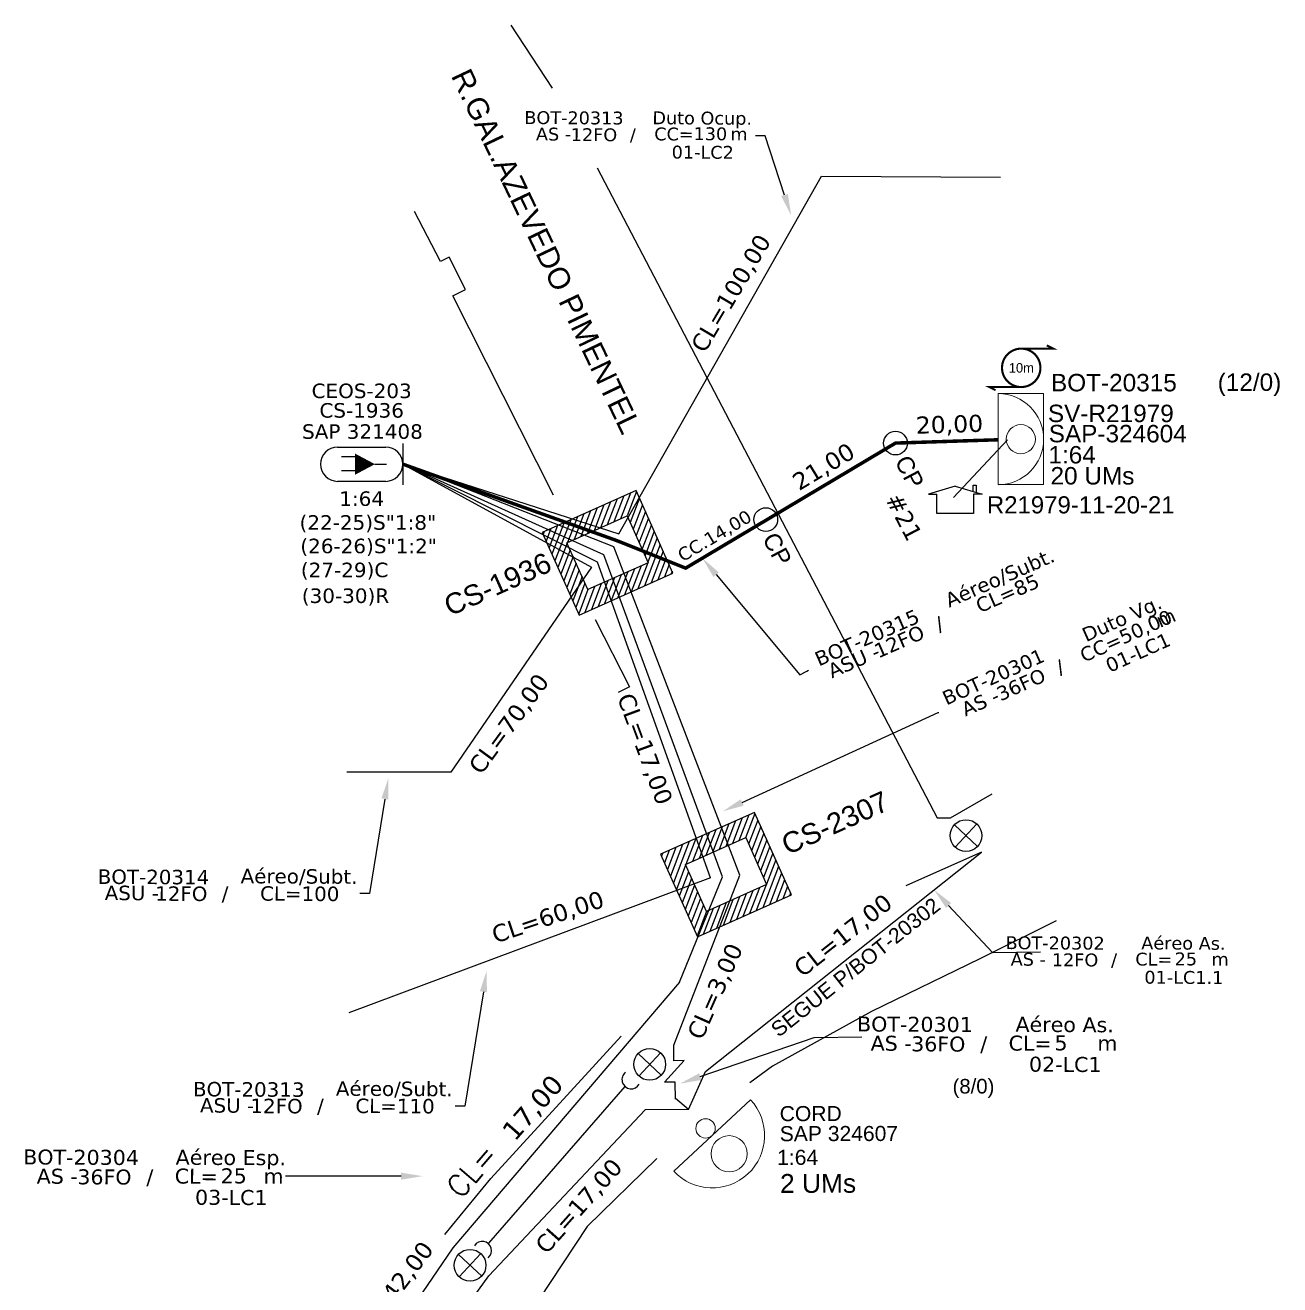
# Model space of a CAD drawing. Header units: metres. Extents: x -1286 to -445, y -500 to 94.
# Drawn here: x -786.7 to -642.8, y -342.2 to -197.7 of the extents above; entities that cross this region are included whole.
import ezdxf
from ezdxf import colors
from ezdxf.entities.mleader import LeaderData, LeaderLine
from ezdxf.enums import TextEntityAlignment as Align
from ezdxf.math import Vec2, Vec3

# ---------------------------------------------------------------- set-up
doc = ezdxf.new("R2010")
doc.units = ezdxf.units.M
for name, color, linetype in [('10.1-Caixas Subterrâneas', 5, 'Continuous'), ('20.4-CEOS', 1, 'Continuous'), ('CAP_A_INSTALAR', 1, 'Continuous'), ('CELULAS_GPON', 7, 'Continuous'), ('Folga', 1, 'Continuous'), ('label_cabos', 7, 'Continuous'), ('Legenda', 1, 'Continuous'), ('LOGRADOURO', 5, 'Continuous'), ('Meio Fio', 7, 'Continuous'), ('Subida Lateral', 5, 'Continuous')]:
    doc.layers.add(name, color=color, linetype=linetype)
for name, color, linetype, lineweight in [("20.0-LEGENDA DOS CDO'S", 1, 'Continuous', 0), ('20.2-CDO_POSTE', 1, 'Continuous', 5), ('20.6-CORDOALHA_SUPORTE', 7, 'Continuous', 25)]:
    doc.layers.add(name, color=color, linetype=linetype, lineweight=lineweight)
doc.layers.add('EXTRA', color=50, linetype='Continuous', plot=False)
doc.styles.add('ARIAL', font='arial.ttf')
doc.styles.add('ROMANS', font='romans.shx')
doc.styles.add('siredit', font='verdana.ttf')
doc.linetypes.add('FENCELINE1', pattern='A,0.25,-0.1,[133,ltypeshp.shx,S=0.1,R=0,X=-0.1,Y=0],-0.1,1', length=1.45)

# ---------------------------------------------------------------- blocks, each defined once
blk = doc.blocks.new('A$C07E14978')
at = {"layer": 'Folga', "color": 0, "const_width": 0.146}
blk.add_lwpolyline([(2.226, 2.915, 1.000012), (2.226, 0.281, 0.999978)], format="xyb", close=True, dxfattribs=at)
at = {"layer": 'Folga', "color": 0, "const_width": 0.137}
for points in [[(2.226, 2.915), (4.421, 2.915), (3.982, 3.135)], [(2.226, 0.281), (0.031, 0.281), (0.47, 0.061)]]:
    blk.add_lwpolyline(points, dxfattribs=at)
at = {"layer": 'Folga', "color": 0}
blk.add_text('10m', height=0.6586, dxfattribs=at).set_placement((1.376, 1.269))
blk = doc.blocks.new('CDOE_CT_POST_DESENHO')
at = {"color": 0}
blk.add_line((2.136, 0.393), (-2.114, 0.393), dxfattribs=at)
for centre, radius in [((0.011, 1.403), 0.733), ((0.011, 0), 0.393)]:
    blk.add_circle(centre, radius, dxfattribs=at)
blk.add_arc((0.011, 0.393), 2.125, 0, 180, dxfattribs=at)
blk = doc.blocks.new('*X73')
at = {"color": 0, "linetype": 'Continuous'}
for p, q in [((-1.25, 0.34099), (-0.49099, 1.1)), ((-1.25, 0.517767), (-0.667767, 1.1)), ((-1.25, 0.694544), (-0.844544, 1.1)), ((-1.25, 0.87132), (-1.02132, 1.1)), ((-1.25, 1.048097), (-1.198097, 1.1)), ((-0.789214, 0.625), (-0.314214, 1.1)), ((-0.612437, 0.625), (-0.137437, 1.1)), ((-0.43566, 0.625), (0.03934, 1.1)), ((-0.258883, 0.625), (0.216117, 1.1)), ((-0.082107, 0.625), (0.392893, 1.1)), ((0.09467, 0.625), (0.56967, 1.1)), ((0.271447, 0.625), (0.746447, 1.1)), ((0.448223, 0.625), (0.923223, 1.1)), ((0.625, 0.625), (1.1, 1.1)), ((0.801777, 0.625), (1.25, 1.073223)), ((0.8035, 0.449947), (1.25, 0.896447)), ((0.8035, 0.27317), (1.25, 0.71967)), ((-1.25, 0.164214), (-0.8035, 0.610714)), ((-1.25, -0.012563), (-0.8035, 0.433937)), ((0.8035, 0.096393), (1.25, 0.542893)), ((0.8035, -0.080383), (1.25, 0.366117)), ((-1.25, -0.18934), (-0.8035, 0.25716)), ((-1.25, -0.366117), (-0.8035, 0.080383)), ((0.8035, -0.25716), (1.25, 0.18934)), ((0.8035, -0.433937), (1.25, 0.012563)), ((-1.25, -0.542893), (-0.8035, -0.096393)), ((-1.25, -0.71967), (-0.8035, -0.27317)), ((0.8035, -0.610714), (1.25, -0.164214)), ((-1.25, -0.896447), (-0.8035, -0.449947)), ((0.49099, -1.1), (1.25, -0.34099)), ((0.667767, -1.1), (1.25, -0.517767)), ((-1.25, -1.073223), (-0.801777, -0.625)), ((-1.1, -1.1), (-0.625, -0.625)), ((-0.923223, -1.1), (-0.448223, -0.625)), ((-0.746447, -1.1), (-0.271447, -0.625)), ((-0.56967, -1.1), (-0.09467, -0.625)), ((-0.392893, -1.1), (0.082107, -0.625)), ((-0.216117, -1.1), (0.258883, -0.625)), ((-0.03934, -1.1), (0.43566, -0.625)), ((0.137437, -1.1), (0.612437, -0.625)), ((0.314214, -1.1), (0.789214, -0.625)), ((0.844544, -1.1), (1.25, -0.694544)), ((1.02132, -1.1), (1.25, -0.87132)), ((1.198097, -1.1), (1.25, -1.048097))]:
    blk.add_line(p, q, dxfattribs=at)
blk = doc.blocks.new('MANHOLE_MQ')
at = {"color": 0, "linetype": 'Continuous'}
for p, q in [((0.00000623, 0.00000569), (-0.00000627, 0.00000569)), ((-0.00000627, 0.00000569), (-0.00000627, -0.00000531)), ((0.00000623, -0.00000531), (0.00000623, 0.00000569)), ((-0.00000404, 0.00000331), (0.00000399, 0.00000331)), ((-0.00000404, -0.00000294), (-0.00000404, 0.00000331)), ((0.00000399, 0.00000331), (0.00000399, -0.00000294)), ((0.00000399, -0.00000294), (-0.00000404, -0.00000294)), ((0.00000399, -0.00000294), (0.00000399, -0.00000294)), ((-0.00000627, -0.00000531), (0.00000623, -0.00000531))]:
    blk.add_line(p, q, dxfattribs=at)
at = {"color": 0, "linetype": 'Continuous', "xscale": 5e-06, "yscale": 5e-06, "zscale": 1e-05}
blk.add_blockref('*X73', (-0.00000002, 0.00000019), dxfattribs=at)
blk = doc.blocks.new('Inst CB DT VG CFOA-SM-AS-80-TS-36')
at = {"layer": 'label_cabos', "color": 0, "style": 'siredit'}
for tag, flags, p in [('ID_ATIVIDADE', 3, (1.314, 2.672)), ('FATOR', 1, (11.56, 2.551))]:
    blk.add_attdef(tag, text='', height=1, rotation=359.69001, dxfattribs=dict(at, flags=flags)).set_placement(p, align=Align.MIDDLE_CENTER)
for tag, p in [('DESTINO_CABO', (3.131, 1.262)), ('TIPO_CABO', (13.108, 1.245)), ('TIPO_CABO', (1.762, -0.005)), ('CABO', (4.686, -0.052)), ('/', (7.714, -0.052)), ('LANCE', (10.909, 0.002)), ('UND', (15.964, 0.002)), ('FID', (13.148, -1.414))]:
    blk.add_attdef(tag, text='', height=1, rotation=359.69001, dxfattribs=at).set_placement(p, align=Align.MIDDLE_CENTER)
blk.add_attdef('QTDE', (12.429, -0.475), '', height=1, rotation=359.69001, dxfattribs=at)
blk = doc.blocks.new('Inst CB AS CFOA-SM-AS-80-TS-36')
at = {"layer": 'label_cabos', "color": 0, "style": 'siredit'}
for tag, flags, p in [('ID_ATIVIDADE', 3, (1.314, 2.672)), ('FATOR', 1, (11.56, 2.551))]:
    blk.add_attdef(tag, text='', height=1, rotation=359.69001, dxfattribs=dict(at, flags=flags)).set_placement(p, align=Align.MIDDLE_CENTER)
for tag, p in [('DESTINO_CABO', (3.131, 1.262)), ('TIPO_CABO', (13.108, 1.245)), ('TIPO_CABO', (1.762, -0.005)), ('CABO', (4.686, -0.052)), ('/', (7.714, -0.052)), ('LANCE', (10.809, 0.002)), ('UND', (15.964, 0.002)), ('FID', (13.148, -1.414))]:
    blk.add_attdef(tag, text='', height=1, rotation=359.69001, dxfattribs=at).set_placement(p, align=Align.MIDDLE_CENTER)
blk.add_attdef('QTDE', (12.429, -0.475), '', height=1, rotation=359.69001, dxfattribs=at)
blk = doc.blocks.new('Inst CB ESP CFOA-SM-AS-80-TS-36')
at = {"layer": 'label_cabos', "color": 0, "style": 'siredit'}
for tag, flags, p in [('ID_ATIVIDADE', 3, (1.314, 2.672)), ('FATOR', 1, (11.56, 2.551))]:
    blk.add_attdef(tag, text='', height=1, rotation=359.69001, dxfattribs=dict(at, flags=flags)).set_placement(p, align=Align.MIDDLE_CENTER)
for tag, p in [('DESTINO_CABO', (3.131, 1.262)), ('TIPO_CABO', (13.108, 1.245)), ('TIPO_CABO', (1.762, -0.005)), ('CABO', (4.686, -0.052)), ('/', (7.714, -0.052)), ('LANCE', (10.809, 0.002)), ('UND', (15.964, 0.002)), ('FID', (13.148, -1.414))]:
    blk.add_attdef(tag, text='', height=1, rotation=359.69001, dxfattribs=at).set_placement(p, align=Align.MIDDLE_CENTER)
blk.add_attdef('QTDE', (12.429, -0.475), '', height=1, rotation=359.69001, dxfattribs=at)
blk = doc.blocks.new('Inst CB AS CFOA-SM-AS-120-S-12 A')
at = {"layer": 'label_cabos', "color": 0, "style": 'siredit'}
for tag, flags, p in [('ID_ATIVIDADE', 3, (1.314, 2.672)), ('FATOR', 1, (11.56, 2.551))]:
    blk.add_attdef(tag, text='', height=1, rotation=359.69001, dxfattribs=dict(at, flags=flags)).set_placement(p, align=Align.MIDDLE_CENTER)
for tag, p in [('DESTINO_CABO', (3.131, 1.262)), ('TIPO_CABO', (13.108, 1.245)), ('TIPO_CABO', (1.262, -0.005)), ('CABO', (4.686, -0.052)), ('/', (7.714, -0.052)), ('LANCE', (10.809, 0.002)), ('UND', (15.964, 0.002)), ('FID', (13.148, -1.414))]:
    blk.add_attdef(tag, text='', height=1, rotation=359.69001, dxfattribs=at).set_placement(p, align=Align.MIDDLE_CENTER)
blk.add_attdef('QTDE', (12.429, -0.475), '', height=1, rotation=359.69001, dxfattribs=at)
blk = doc.blocks.new('LEGENDA DOS CABOS')
at = {"layer": 'EXTRA', "color": 0, "style": 'siredit'}
for tag, p in [('ID', (4.601, 0.974)), ('XX', (9.03, 0.974))]:
    blk.add_attdef(tag, text='', height=0.48, rotation=359.69001, dxfattribs=at).set_placement(p, align=Align.MIDDLE_CENTER)
at = {"layer": 'Legenda', "color": 0, "style": 'siredit'}
for tag, p in [('TIPO_CABO', (1.314, -0.005)), ('CABO', (4.686, -0.052)), ('/', (6.809, -0.052)), ('METROS', (10.034, -0.052))]:
    blk.add_attdef(tag, text='', height=0.8, rotation=359.69001, dxfattribs=at).set_placement(p, align=Align.MIDDLE_CENTER)
blk = doc.blocks.new('Inst CB DT OCUP CFOA-SM-AS-80-TS-24')
at = {"layer": 'label_cabos', "color": 0, "style": 'siredit'}
for tag, flags, p in [('ID_ATIVIDADE', 3, (1.314, 2.672)), ('FATOR', 1, (11.56, 2.551))]:
    blk.add_attdef(tag, text='', height=1, rotation=359.69001, dxfattribs=dict(at, flags=flags)).set_placement(p, align=Align.MIDDLE_CENTER)
for tag, p in [('DESTINO_CABO', (3.131, 1.262)), ('TIPO_CABO', (13.108, 1.245)), ('TIPO_CABO', (1.762, -0.005)), ('CABO', (4.686, -0.052)), ('/', (7.714, -0.052)), ('LANCE', (10.909, 0.002)), ('UND', (15.964, 0.002)), ('FID', (13.148, -1.414))]:
    blk.add_attdef(tag, text='', height=1, rotation=359.69001, dxfattribs=at).set_placement(p, align=Align.MIDDLE_CENTER)
blk.add_attdef('QTDE', (12.429, -0.475), '', height=1, rotation=359.69001, dxfattribs=at)

msp = doc.modelspace()

# ---------------------------------------------------------------- linework, layer by layer
for p, q in [((-680.02, -250.59), (-683.09, -251.49)), ((-683.09, -251.49), (-682.13, -251.49)), ((-682.12, -253.7), (-682.12, -251.5)), ((-680.02, -250.59), (-676.94, -251.49)), ((-677.95, -250.46), (-677.63, -250.46)), ((-677.95, -251.18), (-677.95, -250.46)), ((-676.94, -251.49), (-677.91, -251.49)), ((-677.91, -251.49), (-677.91, -253.7)), ((-677.63, -250.46), (-677.63, -251.28)), ((-677.91, -253.7), (-682.12, -253.7))]:
    msp.add_line(p, q)
at = {"color": 1}
for p, q in [((-680.11, -289.43), (-677.45, -291.91)), ((-677.54, -289.34), (-680.02, -292)), ((-716.4, -315.7), (-713.75, -318.18)), ((-713.83, -315.61), (-716.31, -318.27)), ((-737.01, -338.74), (-734.36, -341.22)), ((-734.45, -338.65), (-736.93, -341.31))]:
    msp.add_line(p, q, dxfattribs=at)
at = {"color": 1, "lineweight": 18}
msp.add_lwpolyline([(-669.88, -250.4), (-669.87, -239.95), (-675.1, -239.95), (-675.1, -250.4)], close=True, dxfattribs=at)
at = {"color": 4}
msp.add_lwpolyline([(-680.21, -251.89), (-674.01, -245.25)], dxfattribs=at)
at = {"color": 1, "lineweight": 18}
msp.add_circle((-672.49, -245.18), 1.67, dxfattribs=at)
at = {"color": 1}
for centre in [(-678.78, -290.67), (-715.07, -316.94), (-735.69, -339.98)]:
    msp.add_circle(centre, 1.82, dxfattribs=at)
at = {"color": 1, "lineweight": 18}
msp.add_arc((-675.1, -245.18), 5.23, 269.9724, 89.9724, dxfattribs=at)
at = {"layer": '10.1-Caixas Subterrâneas'}
for centre in [(-686.87, -245.63), (-701.76, -254.41)]:
    msp.add_circle(centre, 1.36, dxfattribs=at)
at = {"layer": '20.4-CEOS', "color": 5}
for p, q in [((-750.89, -246.08), (-745.37, -246.08)), ((-745.37, -250.02), (-750.89, -250.02))]:
    msp.add_line(p, q, dxfattribs=at)
for points in [[(-743.4, -245.67), (-743.4, -250.42)], [(-748.78, -247.19), (-750.46, -247.19)], [(-746.61, -248.05), (-745.28, -248.05)], [(-748.78, -248.83), (-750.46, -248.83)]]:
    msp.add_lwpolyline(points, dxfattribs=at)
msp.add_lwpolyline([(-746.61, -248.05, 0, 2.43, 0), (-748.89, -248.05, 2.43, 2.43, 0)], format="xyseb", dxfattribs=at)
for centre, start, end in [((-750.89, -248.05), 90, 270), ((-745.37, -248.05), 270, 90)]:
    msp.add_arc(centre, 1.97, start, end, dxfattribs=at)
at = {"layer": '20.6-CORDOALHA_SUPORTE'}
for points in [[(-717.84, -317.84, 1.231752), (-716.27, -319.2)], [(-733.62, -339.13, 1.175511), (-735.18, -337.74)]]:
    msp.add_lwpolyline(points, format="xyb", dxfattribs=at)
msp.add_lwpolyline([(-733.52, -337.45), (-717.9, -319.49)], dxfattribs=at)
at = {"layer": 'CAP_A_INSTALAR', "color": 7, "linetype": 'FENCELINE1', "ltscale": 3}
for points in [[(-743.4, -248.05), (-718.61, -256.06), (-695.35, -215.01), (-674.82, -215.12)], [(-743.4, -248.05), (-721.74, -259.88), (-737.89, -283.39), (-749.83, -283.38)], [(-706.74, -295.4), (-720.33, -258.47), (-743.4, -248.05)], [(-708.1, -295.54), (-721.06, -259.31), (-743.4, -248.05)], [(-712.31, -314.73), (-704.72, -295.23), (-719.21, -257.52), (-743.04, -248.18)], [(-708.66, -317.74), (-677, -292.57), (-685.67, -296.45)], [(-708.1, -295.54), (-749.59, -311)], [(-711.64, -307.5), (-706.74, -295.4)], [(-711.64, -307.5), (-737.66, -337.99), (-748.07, -353.25), (-697.41, -356.24)], [(-710.61, -322.12), (-712.11, -320.86)], [(-715.6, -322.16), (-733.52, -341.21)], [(-710.61, -322.12), (-715.6, -322.16)]]:
    msp.add_lwpolyline(points, dxfattribs=at)
at = {"layer": 'CAP_A_INSTALAR', "color": 1, "linetype": 'FENCELINE1', "ltscale": 3, "const_width": 0.4}
msp.add_lwpolyline([(-675.07, -245.25), (-686.87, -245.63), (-710.95, -259.98), (-718.91, -256.8), (-743.4, -248.05)], dxfattribs=at)
at = {"layer": 'CAP_A_INSTALAR', "color": 7, "linetype": 'FENCELINE1', "ltscale": 5}
for points in [[(-710.61, -322.12), (-708.66, -317.74)], [(-749.55, -374.02), (-752.8, -367.97), (-743.97, -355.91), (-743.5, -358.7), (-736.9, -349.57), (-740.36, -350.63), (-733.52, -341.21)]]:
    msp.add_lwpolyline(points, dxfattribs=at)
at = {"layer": 'Meio Fio'}
for points in [[(-731.01, -197.67), (-726.27, -204.89)], [(-721.12, -214.06), (-682.08, -288.62), (-680.55, -288.62), (-675.76, -285.88)], [(-726.12, -251.61), (-737.67, -228.73), (-736.21, -227.99), (-738.09, -224.29), (-739.1, -224.8), (-742.05, -219.04)], [(-721.33, -265.89), (-717.39, -273.61), (-718.68, -274.26)], [(-668.44, -300.47), (-677.18, -304.82), (-689.61, -310.88), (-700.99, -317.12), (-703.57, -319.05)], [(-738.57, -336.47), (-733.31, -330.03), (-718.35, -313.68)], [(-714.27, -327.75), (-722.24, -335.53)], [(-722.24, -335.53), (-741.67, -364.97)]]:
    msp.add_lwpolyline(points, dxfattribs=at)
at = {"layer": 'Subida Lateral', "color": 7}
msp.add_lwpolyline([(-712.1, -320.94), (-712.16, -318.98), (-713.37, -318.98), (-711.11, -316.47), (-712.29, -316.52), (-712.31, -314.73)], dxfattribs=at)

# ---------------------------------------------------------------- block references
at = {"color": 0, "lineweight": 0}
ref = msp.add_blockref('Inst CB AS CFOA-SM-AS-120-S-12 A', (-673.17, -304.86), dxfattribs=dict(at, xscale=1.475436406189821, yscale=1.475436406189821, zscale=1.475436406189821))
ref.add_attrib('DESTINO_CABO', 'BOT-20302', dxfattribs={"layer": 'label_cabos', "color": 0, "height": 1.475, "rotation": 359.69, "style": 'siredit'}).set_placement((-668.55, -303), align=Align.MIDDLE_CENTER)
ref.add_attrib('CABO', '12FO', dxfattribs={"layer": 'label_cabos', "color": 0, "height": 1.475, "rotation": 359.69, "style": 'siredit'}).set_placement((-666.26, -304.94), align=Align.MIDDLE_CENTER)
ref.add_attrib('TIPO_CABO', 'Aéreo As.', dxfattribs={"layer": 'label_cabos', "color": 0, "height": 1.475, "rotation": 359.69, "style": 'siredit'}).set_placement((-653.83, -303.02), align=Align.MIDDLE_CENTER)
ref.add_attrib('/', '/', dxfattribs={"layer": 'label_cabos', "color": 0, "height": 1.48, "rotation": 359.69, "style": 'siredit'}).set_placement((-661.79, -304.94), align=Align.MIDDLE_CENTER)
ref.add_attrib('TIPO_CABO', 'AS - ', dxfattribs={"layer": 'label_cabos', "color": 0, "height": 1.475, "rotation": 359.69, "style": 'siredit'}).set_placement((-671.31, -304.87), align=Align.MIDDLE_CENTER)
ref.add_attrib('FID', '01-LC1.1', dxfattribs={"layer": 'label_cabos', "color": 0, "height": 1.475, "rotation": 359.69, "style": 'siredit'}).set_placement((-653.78, -306.95), align=Align.MIDDLE_CENTER)
ref.add_attrib('LANCE', 'CL=', dxfattribs={"layer": 'label_cabos', "color": 0, "height": 1.475, "rotation": 359.69, "style": 'siredit'}).set_placement((-657.23, -304.86), align=Align.MIDDLE_CENTER)
ref.add_attrib('QTDE', '25', (-654.84, -305.56), dxfattribs={"layer": 'label_cabos', "color": 0, "height": 1.475, "rotation": 359.69, "style": 'siredit'})
ref.add_attrib('UND', 'm', dxfattribs={"layer": 'label_cabos', "color": 0, "height": 1.48, "rotation": 359.69, "style": 'siredit'}).set_placement((-649.62, -304.86), align=Align.MIDDLE_CENTER)
at = {"layer": '10.1-Caixas Subterrâneas', "color": 30, "xscale": 943652.3997541745, "yscale": 943652.3997541746, "zscale": 943652.3997541746, "rotation": 204.0747393551157}
for p in [(-720, -258.06), (-706.41, -295)]:
    msp.add_blockref('MANHOLE_MQ', p, dxfattribs=at)
at = {"layer": '20.2-CDO_POSTE', "color": 7, "xscale": -2.832837899884455, "yscale": 2.832837899884455, "zscale": 2.832837899884455, "rotation": 222.9830390450754}
msp.add_blockref('CDOE_CT_POST_DESENHO', (-708.69, -324.3), dxfattribs=at)
at = {"layer": 'Folga', "xscale": 1.674521900795942, "yscale": 1.674521900795942, "zscale": 1.674521900795942}
msp.add_blockref('A$C07E14978', (-676.17, -239.67), dxfattribs=at)
at = {"layer": 'label_cabos', "color": 0, "lineweight": 0}
ref = msp.add_blockref('Inst CB DT OCUP CFOA-SM-AS-80-TS-24', (-728.39, -210.16), dxfattribs=dict(at, xscale=1.475436406189821, yscale=1.475436406189821, zscale=1.475436406189821))
ref.add_attrib('DESTINO_CABO', 'BOT-20313', dxfattribs={"color": 0, "height": 1.475, "rotation": 359.69, "style": 'siredit'}).set_placement((-723.77, -208.3), align=Align.MIDDLE_CENTER)
ref.add_attrib('CABO', '12FO', dxfattribs={"color": 0, "height": 1.475, "rotation": 359.69, "style": 'siredit'}).set_placement((-721.47, -210.24), align=Align.MIDDLE_CENTER)
ref.add_attrib('TIPO_CABO', 'Duto Ocup.', dxfattribs={"color": 0, "height": 1.475, "rotation": 359.69, "style": 'siredit'}).set_placement((-709.05, -208.33), align=Align.MIDDLE_CENTER)
ref.add_attrib('/', '/', dxfattribs={"color": 0, "height": 1.48, "rotation": 359.69, "style": 'siredit'}).set_placement((-717.01, -210.24), align=Align.MIDDLE_CENTER)
ref.add_attrib('TIPO_CABO', 'AS - ', dxfattribs={"color": 0, "height": 1.475, "rotation": 359.69, "style": 'siredit'}).set_placement((-725.79, -210.17), align=Align.MIDDLE_CENTER)
ref.add_attrib('FID', '01-LC2', dxfattribs={"color": 0, "height": 1.475, "rotation": 359.69, "style": 'siredit'}).set_placement((-708.99, -212.25), align=Align.MIDDLE_CENTER)
ref.add_attrib('LANCE', 'CC=', dxfattribs={"color": 0, "height": 1.475, "rotation": 359.69, "style": 'siredit'}).set_placement((-712.29, -210.16), align=Align.MIDDLE_CENTER)
ref.add_attrib('QTDE', '130', (-710.05, -210.86), dxfattribs={"color": 0, "height": 1.475, "rotation": 359.69, "style": 'siredit'})
ref.add_attrib('UND', 'm', dxfattribs={"color": 0, "height": 1.48, "rotation": 359.69, "style": 'siredit'}).set_placement((-704.83, -210.16), align=Align.MIDDLE_CENTER)
ref = msp.add_blockref('LEGENDA DOS CABOS', (-695.46, -273.28), dxfattribs=dict(at, xscale=1.65889068284065, yscale=1.65889068284065, zscale=1.65889068284065, rotation=24))
ref.add_attrib('ID', 'BOT-20315', dxfattribs={"color": 0, "height": 1.659, "rotation": 23.69, "style": 'siredit'}).set_placement((-690.14, -267.95), align=Align.MIDDLE_CENTER)
ref.add_attrib('CABO', '12FO', dxfattribs={"color": 0, "height": 1.659, "rotation": 23.69, "style": 'siredit'}).set_placement((-686.44, -268.4), align=Align.MIDDLE_CENTER)
ref.add_attrib('METROS', 'CL=85', dxfattribs={"color": 0, "height": 1.659, "rotation": 23.69, "style": 'siredit'}).set_placement((-674.02, -262.87), align=Align.MIDDLE_CENTER)
ref.add_attrib('XX', 'Aéreo/Subt.', dxfattribs={"color": 0, "height": 1.6589, "rotation": 23.69, "style": 'siredit'}).set_placement((-674.91, -261.09), align=Align.MIDDLE_CENTER)
ref.add_attrib('/', '/', dxfattribs={"color": 0, "height": 1.66, "rotation": 23.69, "style": 'siredit'}).set_placement((-681.85, -266.36), align=Align.MIDDLE_CENTER)
ref.add_attrib('TIPO_CABO', 'ASU -', dxfattribs={"color": 0, "height": 1.659, "rotation": 23.69, "style": 'siredit'}).set_placement((-691.66, -270.64), align=Align.MIDDLE_CENTER)
ref = msp.add_blockref('Inst CB DT VG CFOA-SM-AS-80-TS-36', (-679.43, -276.42), dxfattribs=dict(at, xscale=1.622980046808802, yscale=1.622980046808802, zscale=1.622980046808802, rotation=24.47484141950953))
ref.add_attrib('DESTINO_CABO', 'BOT-20301', dxfattribs={"color": 0, "height": 1.623, "rotation": 24.1648, "style": 'siredit'}).set_placement((-675.65, -272.45), align=Align.MIDDLE_CENTER)
ref.add_attrib('CABO', '36FO', dxfattribs={"color": 0, "height": 1.623, "rotation": 24.1648, "style": 'siredit'}).set_placement((-672.47, -273.34), align=Align.MIDDLE_CENTER)
ref.add_attrib('TIPO_CABO', 'Duto Vg.', dxfattribs={"color": 0, "height": 1.623, "rotation": 24.1648, "style": 'siredit'}).set_placement((-660.9, -265.76), align=Align.MIDDLE_CENTER)
ref.add_attrib('/', '/', dxfattribs={"color": 0, "height": 1.62, "rotation": 24.1648, "style": 'siredit'}).set_placement((-668, -271.31), align=Align.MIDDLE_CENTER)
ref.add_attrib('TIPO_CABO', 'AS - ', dxfattribs={"color": 0, "height": 1.623, "rotation": 24.1648, "style": 'siredit'}).set_placement((-676.82, -275.24), align=Align.MIDDLE_CENTER)
ref.add_attrib('FID', '01-LC1', dxfattribs={"color": 0, "height": 1.623, "rotation": 24.1648, "style": 'siredit'}).set_placement((-659.05, -269.66), align=Align.MIDDLE_CENTER)
ref.add_attrib('LANCE', 'CC=', dxfattribs={"color": 0, "height": 1.623, "rotation": 24.1648, "style": 'siredit'}).set_placement((-663.31, -269.08), align=Align.MIDDLE_CENTER)
ref.add_attrib('QTDE', '50,00', (-660.75, -268.76), dxfattribs={"color": 0, "height": 1.623, "rotation": 24.1648, "style": 'siredit'})
ref.add_attrib('UND', 'm', dxfattribs={"color": 0, "height": 1.62, "rotation": 24.1648, "style": 'siredit'}).set_placement((-655.85, -265.68), align=Align.MIDDLE_CENTER)
ref = msp.add_blockref('LEGENDA DOS CABOS', (-779.06, -298.13), dxfattribs=dict(at, xscale=1.65889068284065, yscale=1.65889068284065, zscale=1.65889068284065))
ref.add_attrib('ID', 'BOT-20314', dxfattribs={"color": 0, "height": 1.659, "rotation": 359.69, "style": 'siredit'}).set_placement((-772.02, -295.42), align=Align.MIDDLE_CENTER)
ref.add_attrib('CABO', '12FO', dxfattribs={"color": 0, "height": 1.659, "rotation": 359.69, "style": 'siredit'}).set_placement((-768.83, -297.34), align=Align.MIDDLE_CENTER)
ref.add_attrib('METROS', 'CL=100', dxfattribs={"color": 0, "height": 1.659, "rotation": 359.69, "style": 'siredit'}).set_placement((-755.24, -297.34), align=Align.MIDDLE_CENTER)
ref.add_attrib('XX', 'Aéreo/Subt.', dxfattribs={"color": 0, "height": 1.6589, "rotation": 359.69, "style": 'siredit'}).set_placement((-755.32, -295.35), align=Align.MIDDLE_CENTER)
ref.add_attrib('/', '/', dxfattribs={"color": 0, "height": 1.66, "rotation": 359.69, "style": 'siredit'}).set_placement((-763.81, -297.34), align=Align.MIDDLE_CENTER)
ref.add_attrib('TIPO_CABO', 'ASU -', dxfattribs={"color": 0, "height": 1.659, "rotation": 359.69, "style": 'siredit'}).set_placement((-774.51, -297.26), align=Align.MIDDLE_CENTER)
ref = msp.add_blockref('Inst CB AS CFOA-SM-AS-80-TS-36', (-690.03, -314.5), dxfattribs=dict(at, xscale=1.721342473888124, yscale=1.721342473888124, zscale=1.721342473888124))
ref.add_attrib('DESTINO_CABO', 'BOT-20301', dxfattribs={"color": 0, "height": 1.721, "rotation": 359.69, "style": 'siredit'}).set_placement((-684.64, -312.33), align=Align.MIDDLE_CENTER)
ref.add_attrib('TIPO_CABO', 'Aéreo As.', dxfattribs={"color": 0, "height": 1.721, "rotation": 359.69, "style": 'siredit'}).set_placement((-667.46, -312.36), align=Align.MIDDLE_CENTER)
ref.add_attrib('CABO', '36FO', dxfattribs={"color": 0, "height": 1.721, "rotation": 359.69, "style": 'siredit'}).set_placement((-681.96, -314.59), align=Align.MIDDLE_CENTER)
ref.add_attrib('/', '/', dxfattribs={"color": 0, "height": 1.72, "rotation": 359.69, "style": 'siredit'}).set_placement((-676.75, -314.59), align=Align.MIDDLE_CENTER)
ref.add_attrib('TIPO_CABO', 'AS - ', dxfattribs={"color": 0, "height": 1.721, "rotation": 359.69, "style": 'siredit'}).set_placement((-686.99, -314.51), align=Align.MIDDLE_CENTER)
ref.add_attrib('FID', '02-LC1', dxfattribs={"color": 0, "height": 1.721, "rotation": 359.69, "style": 'siredit'}).set_placement((-667.39, -316.93), align=Align.MIDDLE_CENTER)
ref.add_attrib('LANCE', 'CL=', dxfattribs={"color": 0, "height": 1.721, "rotation": 359.69, "style": 'siredit'}).set_placement((-671.42, -314.5), align=Align.MIDDLE_CENTER)
ref.add_attrib('QTDE', '5', (-668.63, -315.32), dxfattribs={"color": 0, "height": 1.72, "rotation": 359.69, "style": 'siredit'})
ref.add_attrib('UND', 'm', dxfattribs={"color": 0, "height": 1.72, "rotation": 359.69, "style": 'siredit'}).set_placement((-662.55, -314.5), align=Align.MIDDLE_CENTER)
ref = msp.add_blockref('LEGENDA DOS CABOS', (-768.12, -322.5), dxfattribs=dict(at, xscale=1.65889068284065, yscale=1.65889068284065, zscale=1.65889068284065))
ref.add_attrib('ID', 'BOT-20313', dxfattribs={"color": 0, "height": 1.659, "rotation": 359.69, "style": 'siredit'}).set_placement((-761.09, -319.8), align=Align.MIDDLE_CENTER)
ref.add_attrib('CABO', '12FO', dxfattribs={"color": 0, "height": 1.659, "rotation": 359.69, "style": 'siredit'}).set_placement((-757.9, -321.71), align=Align.MIDDLE_CENTER)
ref.add_attrib('METROS', 'CL=110', dxfattribs={"color": 0, "height": 1.659, "rotation": 359.69, "style": 'siredit'}).set_placement((-744.3, -321.71), align=Align.MIDDLE_CENTER)
ref.add_attrib('XX', 'Aéreo/Subt.', dxfattribs={"color": 0, "height": 1.6589, "rotation": 359.69, "style": 'siredit'}).set_placement((-744.39, -319.73), align=Align.MIDDLE_CENTER)
ref.add_attrib('/', '/', dxfattribs={"color": 0, "height": 1.66, "rotation": 359.69, "style": 'siredit'}).set_placement((-752.87, -321.71), align=Align.MIDDLE_CENTER)
ref.add_attrib('TIPO_CABO', 'ASU -', dxfattribs={"color": 0, "height": 1.659, "rotation": 359.69, "style": 'siredit'}).set_placement((-763.58, -321.64), align=Align.MIDDLE_CENTER)
ref = msp.add_blockref('Inst CB ESP CFOA-SM-AS-80-TS-36', (-785.72, -329.76), dxfattribs=dict(at, xscale=1.721342473888124, yscale=1.721342473888124, zscale=1.721342473888124))
ref.add_attrib('DESTINO_CABO', 'BOT-20304', dxfattribs={"color": 0, "height": 1.721, "rotation": 359.69, "style": 'siredit'}).set_placement((-780.33, -327.59), align=Align.MIDDLE_CENTER)
ref.add_attrib('TIPO_CABO', 'Aéreo Esp.', dxfattribs={"color": 0, "height": 1.721, "rotation": 359.69, "style": 'siredit'}).set_placement((-763.15, -327.62), align=Align.MIDDLE_CENTER)
ref.add_attrib('CABO', '36FO', dxfattribs={"color": 0, "height": 1.721, "rotation": 359.69, "style": 'siredit'}).set_placement((-777.65, -329.85), align=Align.MIDDLE_CENTER)
ref.add_attrib('/', '/', dxfattribs={"color": 0, "height": 1.72, "rotation": 359.69, "style": 'siredit'}).set_placement((-772.44, -329.85), align=Align.MIDDLE_CENTER)
ref.add_attrib('TIPO_CABO', 'AS - ', dxfattribs={"color": 0, "height": 1.721, "rotation": 359.69, "style": 'siredit'}).set_placement((-782.69, -329.77), align=Align.MIDDLE_CENTER)
ref.add_attrib('FID', '03-LC1', dxfattribs={"color": 0, "height": 1.721, "rotation": 359.69, "style": 'siredit'}).set_placement((-763.09, -332.2), align=Align.MIDDLE_CENTER)
ref.add_attrib('LANCE', 'CL=', dxfattribs={"color": 0, "height": 1.721, "rotation": 359.69, "style": 'siredit'}).set_placement((-767.11, -329.76), align=Align.MIDDLE_CENTER)
ref.add_attrib('QTDE', '25', (-764.32, -330.58), dxfattribs={"color": 0, "height": 1.721, "rotation": 359.69, "style": 'siredit'})
ref.add_attrib('UND', 'm', dxfattribs={"color": 0, "height": 1.72, "rotation": 359.69, "style": 'siredit'}).set_placement((-758.24, -329.76), align=Align.MIDDLE_CENTER)

# ---------------------------------------------------------------- texts
at = {"color": 5, "style": 'ARIAL'}
msp.add_text('CP', height=1.967, rotation=297.6429, dxfattribs=at).set_placement((-687.01, -247.71))
at = {"color": 7, "style": 'ARIAL'}
msp.add_text('R21979-11-20-21', height=1.9672, dxfattribs=at).set_placement((-676.38, -253.7))
at = {"color": 5, "style": 'ARIAL'}
msp.add_text('CP', height=1.967, rotation=297.6429, dxfattribs=at).set_placement((-700.44, -257.8), align=Align.MIDDLE_CENTER)
at = {"layer": '10.1-Caixas Subterrâneas', "color": 30, "style": 'ARIAL'}
for s, p in [('CS-1936', (-738, -265.54)), ('CS-2307', (-699.27, -292.94))]:
    msp.add_text(s, height=2.361, rotation=24.0747, dxfattribs=at).set_placement(p)
at = {"layer": "20.0-LEGENDA DOS CDO'S", "color": 1, "style": 'ARIAL'}
for s, p in [('BOT-20315', (-669.03, -239.69)), ('SV-R21979', (-669.38, -243.22)), ('SAP-324604', (-669.29, -245.54)), ('1:64', (-669.32, -247.97)), ('20 UMs', (-669.08, -250.38))]:
    msp.add_text(s, height=2, rotation=359.9724, dxfattribs=at).set_placement(p)
msp.add_text('          (12/0)', height=2, rotation=359.9724, dxfattribs=at).set_placement((-650.13, -239.64), align=Align.CENTER)
at = {"layer": "20.0-LEGENDA DOS CDO'S", "color": 7, "style": 'ARIAL'}
msp.add_text('SEGUE P/BOT-20302', height=1.7312, rotation=38.4909, dxfattribs=at).set_placement((-691.46, -305.78), align=Align.MIDDLE_CENTER)
at = {"layer": "20.0-LEGENDA DOS CDO'S", "style": 'ARIAL'}
msp.add_text('(8/0)', height=1.671, rotation=0.118, dxfattribs=at).set_placement((-675.52, -320.77), align=Align.BOTTOM_RIGHT)
at = {"layer": "20.0-LEGENDA DOS CDO'S", "color": 7, "style": 'ARIAL'}
for s, height, p in [('CORD', 1.731, (-700.16, -323.45)), ('SAP 324607', 1.731, (-700.15, -325.75)), ('1:64', 1.731, (-700.45, -328.47)), ('2 UMs', 2.164, (-700.12, -331.68))]:
    msp.add_text(s, height=height, rotation=0.118, dxfattribs=at).set_placement(p)
at = {"layer": '20.4-CEOS', "color": 5, "style": 'siredit'}
for s, p in [('CEOS-203', (-748.13, -238.8)), ('CS-1936', (-748.13, -241.04)), ('SAP 321408', (-748.04, -243.47)), ('1:64', (-748.13, -251.17))]:
    msp.add_text(s, height=1.668, dxfattribs=at).set_placement(p, align=Align.TOP_CENTER)
for s, height, p in [('(22-25)S"1:8"', 1.6685, (-755.26, -255.57)), ('(26-26)S"1:2"', 1.6685, (-755.17, -258.27)), ('(27-29)C', 1.668, (-755.11, -261.02)), ('(30-30)R', 1.668, (-755, -263.98))]:
    msp.add_text(s, height=height, dxfattribs=at).set_placement(p)
at = {"layer": '20.6-CORDOALHA_SUPORTE', "color": 0, "style": 'siredit'}
msp.add_text('17,00', height=2.213, rotation=48.6433, dxfattribs=at).set_placement((-730.56, -325.87))
at = {"layer": '20.6-CORDOALHA_SUPORTE', "color": 0, "style": 'ROMANS'}
msp.add_text('CL=', height=2.459, rotation=48.9533, dxfattribs=at).set_placement((-732.34, -327.38), align=Align.RIGHT)
at = {"layer": 'CELULAS_GPON', "style": 'siredit'}
for s, rotation, p in [('CL=100,00', 59.3126, (-708.78, -235.41)), ('CL=70,00', 53.7351, (-734.42, -283.8)), ('CL=17,00', 290.3212, (-718.84, -274.8)), ('CL=60,00', 18.6309, (-732.79, -303.07)), ('CL=17,00', 38.1602, (-697.55, -307.01)), ('CL=3,00', 65.9965, (-709.07, -314.26)), ('CL=17,00', 48.4213, (-726.93, -338.83)), ('CL=42,00', 53.2514, (-747.76, -348.9))]:
    msp.add_text(s, height=1.967, rotation=rotation, dxfattribs=at).set_placement(p)
at = {"layer": 'CELULAS_GPON', "color": 3, "style": 'siredit'}
for s, rotation, p in [('20,00', 1.8162, (-680.68, -243.46)), ('21,00', 31.2509, (-695.14, -248.31))]:
    msp.add_text(s, height=1.967, rotation=rotation, dxfattribs=at).set_placement(p, align=Align.MIDDLE_CENTER)
at = {"layer": 'CELULAS_GPON', "color": 7, "style": 'siredit'}
msp.add_text('#21', height=1.967, rotation=297.6429, dxfattribs=at).set_placement((-685.9, -254.1), align=Align.MIDDLE_CENTER)
at = {"layer": 'CELULAS_GPON', "style": 'siredit'}
msp.add_text('CC.14,00', height=1.5, rotation=30.807, dxfattribs=at).set_placement((-707.64, -256.26), align=Align.MIDDLE_CENTER)
at = {"layer": 'LOGRADOURO', "style": 'ARIAL'}
msp.add_text('R.GAL.AZEVEDO PIMENTEL', height=2.4591, rotation=295.4826, dxfattribs=at).set_placement((-737.92, -203.47))

# ---------------------------------------------------------------- leaders
at = {"color": 7}
ml = msp.add_multileader_mtext('Standard', dxfattribs=at)
ml.set_content('', color=7)
ml.set_leader_properties()
ml.build(insert=Vec2(0, 0))
ml.multileader.update_dxf_attribs({"text_right_attachment_type": 6, "dogleg_length": 0.36, "arrow_head_size": 2.46})
ctx = ml.context
ctx.base_point, ctx.char_height, ctx.arrow_head_size, ctx.landing_gap_size, ctx.plane_origin, ctx.plane_x_axis, ctx.plane_y_axis = Vec3(-703.15, -210.16), 0.443, 2.46, 0.221, Vec3(-687.2, -210.24), Vec3(0.999965, 0.008371), Vec3(-0.008371, 0.999965)
ctx.right_attachment, ctx.text_align_type = 6, 2
notes = []
notes.append((ctx, [(0, (1, 1, 0), (-701.82, -210.37), (-0.999965, -0.008371), 0.885, [(0, [(-698.84, -219.51)], 0, [])])]))
ctx.mtext.insert, ctx.mtext.text_direction, ctx.mtext.rotation, ctx.mtext.alignment, ctx.mtext.flow_direction = Vec3(-702.93, -209.93), Vec3(0.999965, 0.008371), 0.008371, 3, 5
ml = msp.add_multileader_mtext('Standard', dxfattribs=at)
ml.set_content('', color=7)
ml.set_leader_properties()
ml.build(insert=Vec2(0, 0))
ml.multileader.update_dxf_attribs({"text_right_attachment_type": 6, "dogleg_length": 0.36, "arrow_head_size": 2.46})
ctx = ml.context
ctx.base_point, ctx.char_height, ctx.arrow_head_size, ctx.landing_gap_size, ctx.plane_origin, ctx.plane_x_axis, ctx.plane_y_axis = Vec3(-696.57, -271.79), 0.443, 2.46, 0.221, Vec3(-710.69, -279.19), Vec3(-0.879083, -0.476669), Vec3(0.476669, -0.879083)
ctx.right_attachment, ctx.text_align_type = 6, 2
notes.append((ctx, [(0, (1, 1, 0), (-697.84, -272.23), (0.879083, 0.476669), 0.885, [(0, [(-709.03, -258.84)], 0, [])])]))
ctx.mtext.insert, ctx.mtext.text_direction, ctx.mtext.rotation, ctx.mtext.alignment, ctx.mtext.flow_direction = Vec3(-696.66, -272.09), Vec3(-0.879083, -0.476669), 3.638454, 3, 5
ml = msp.add_multileader_mtext('Standard', dxfattribs=at)
ml.set_content('', color=7)
ml.set_leader_properties()
ml.build(insert=Vec2(0, 0))
ml.multileader.update_dxf_attribs({"text_right_attachment_type": 6, "dogleg_length": 0.36, "arrow_head_size": 2.46})
ctx = ml.context
ctx.base_point, ctx.char_height, ctx.arrow_head_size, ctx.landing_gap_size, ctx.plane_origin, ctx.plane_x_axis, ctx.plane_y_axis = Vec3(-681.91, -276.55), 0.443, 2.46, 0.221, Vec3(-706.7, -287.9), Vec3(0.999881, 0.015418), Vec3(-0.015418, 0.999881)
ctx.right_attachment = 6
notes.append((ctx, [(0, (1, 1, 0), (-681.97, -276.55), (0.999881, 0.015418), 0.0579, [(0, [(-706.7, -287.9)], 0, [])])]))
ctx.mtext.insert, ctx.mtext.text_direction, ctx.mtext.rotation, ctx.mtext.flow_direction = Vec3(-681.7, -276.33), Vec3(0.999881, 0.015418), 0.015419, 5
ml = msp.add_multileader_mtext('Standard', dxfattribs=at)
ml.set_content('', color=7)
ml.set_leader_properties()
ml.build(insert=Vec2(0, 0))
ml.multileader.update_dxf_attribs({"text_right_attachment_type": 6, "dogleg_length": 0.36, "arrow_head_size": 2.46})
ctx = ml.context
ctx.base_point, ctx.char_height, ctx.arrow_head_size, ctx.landing_gap_size, ctx.plane_origin, ctx.plane_x_axis, ctx.plane_y_axis = Vec3(-748.12, -297.34), 0.443, 2.46, 0.221, Vec3(-732.61, -297.34), Vec3(-1, 0), Vec3(0, -1)
ctx.right_attachment = 6
notes.append((ctx, [(0, (1, 1, 0), (-747.23, -297.34), (-1, 0), 0.885, [(0, [(-745.06, -284.05)], 0, [])])]))
ctx.mtext.insert, ctx.mtext.rotation, ctx.mtext.flow_direction, ctx.mtext.extrusion = Vec3(-748.34, -297.56), 3.141593, 5, Vec3(0, 0, -1)
ml = msp.add_multileader_mtext('Standard', dxfattribs=at)
ml.set_content('', color=7)
ml.set_leader_properties()
ml.build(insert=Vec2(0, 0))
ml.multileader.update_dxf_attribs({"text_right_attachment_type": 6, "dogleg_length": 0.36, "arrow_head_size": 2.46})
ctx = ml.context
ctx.base_point, ctx.char_height, ctx.arrow_head_size, ctx.landing_gap_size, ctx.plane_origin, ctx.plane_x_axis, ctx.plane_y_axis = Vec3(-670.23, -304.01), 0.443, 2.46, 0.221, Vec3(-691.1, -309.38), Vec3(0.999881, 0.015418), Vec3(-0.015418, 0.999881)
ctx.right_attachment = 6
notes.append((ctx, [(0, (1, 1, 0), (-675.72, -304.1), (0.999881, 0.015418), 5.5, [(0, [(-682.45, -296.9)], 0, [])])]))
ctx.mtext.insert, ctx.mtext.text_direction, ctx.mtext.rotation, ctx.mtext.flow_direction = Vec3(-670.01, -303.79), Vec3(0.999881, 0.015418), 0.015419, 5
ml = msp.add_multileader_mtext('Standard', dxfattribs=at)
ml.set_content('', color=7)
ml.set_leader_properties()
ml.build(insert=Vec2(0, 0))
ml.multileader.update_dxf_attribs({"text_right_attachment_type": 6, "dogleg_length": 0.36, "arrow_head_size": 2.46})
ctx = ml.context
ctx.base_point, ctx.char_height, ctx.arrow_head_size, ctx.landing_gap_size, ctx.plane_origin, ctx.plane_x_axis, ctx.plane_y_axis = Vec3(-737.18, -321.71), 0.443, 2.46, 0.221, Vec3(-721.68, -321.71), Vec3(-1, 0), Vec3(0, -1)
ctx.right_attachment = 6
notes.append((ctx, [(0, (1, 1, 0), (-736.3, -321.71), (-1, 0), 0.885, [(0, [(-733.77, -306.17)], 0, [])])]))
ctx.mtext.insert, ctx.mtext.rotation, ctx.mtext.flow_direction, ctx.mtext.extrusion = Vec3(-737.4, -321.94), 3.141593, 5, Vec3(0, 0, -1)
ml = msp.add_multileader_mtext('Standard', dxfattribs=at)
ml.set_content('', color=7)
ml.set_leader_properties()
ml.build(insert=Vec2(0, 0))
ml.multileader.update_dxf_attribs({"text_right_attachment_type": 6, "dogleg_length": 0.36, "arrow_head_size": 2.46})
ctx = ml.context
ctx.base_point, ctx.char_height, ctx.arrow_head_size, ctx.landing_gap_size, ctx.plane_origin, ctx.plane_x_axis, ctx.plane_y_axis = Vec3(-690.73, -313.77), 0.443, 2.46, 0.221, Vec3(-711.6, -319.14), Vec3(0.999881, 0.015418), Vec3(-0.015418, 0.999881)
ctx.right_attachment = 6
notes.append((ctx, [(0, (1, 1, 0), (-696.22, -313.85), (0.999881, 0.015418), 5.5, [(0, [(-711.6, -319.14)], 0, [])])]))
ctx.mtext.insert, ctx.mtext.text_direction, ctx.mtext.rotation, ctx.mtext.flow_direction = Vec3(-690.51, -313.54), Vec3(0.999881, 0.015418), 0.015419, 5
ml = msp.add_multileader_mtext('Standard', dxfattribs=at)
ml.set_content('', color=7)
ml.set_leader_properties()
ml.build(insert=Vec2(0, 0))
ml.multileader.update_dxf_attribs({"text_right_attachment_type": 6, "dogleg_length": 0.36, "arrow_head_size": 2.46})
ctx = ml.context
ctx.base_point, ctx.char_height, ctx.arrow_head_size, ctx.landing_gap_size, ctx.plane_origin = Vec3(-757.08, -329.54), 0.443, 2.46, 0.221, Vec3(-741.14, -329.76)
ctx.right_attachment, ctx.text_align_type = 6, 2
notes.append((ctx, [(0, (1, 1, 0), (-755.76, -329.76), (-1, 0), 0.885, [(0, [(-741.14, -329.76)], 0, [])])]))
ctx.mtext.insert, ctx.mtext.alignment, ctx.mtext.flow_direction = Vec3(-756.86, -329.32), 3, 5
for ctx, leaders in notes:
    for number, flags, end, landing, length, lines in leaders:
        leader = LeaderData()
        leader.index, (leader.has_last_leader_line, leader.has_dogleg_vector, leader.attachment_direction) = number, flags
        leader.last_leader_point, leader.dogleg_vector, leader.dogleg_length = Vec3(end), Vec3(landing), length
        for number, points, colour, breaks in lines:
            line = LeaderLine()
            line.index, line.vertices, line.color, line.breaks = number, Vec3.list(points), colors.encode_raw_color(colour), breaks
            leader.lines.append(line)
        ctx.leaders.append(leader)

doc.saveas('drawing.dxf')
